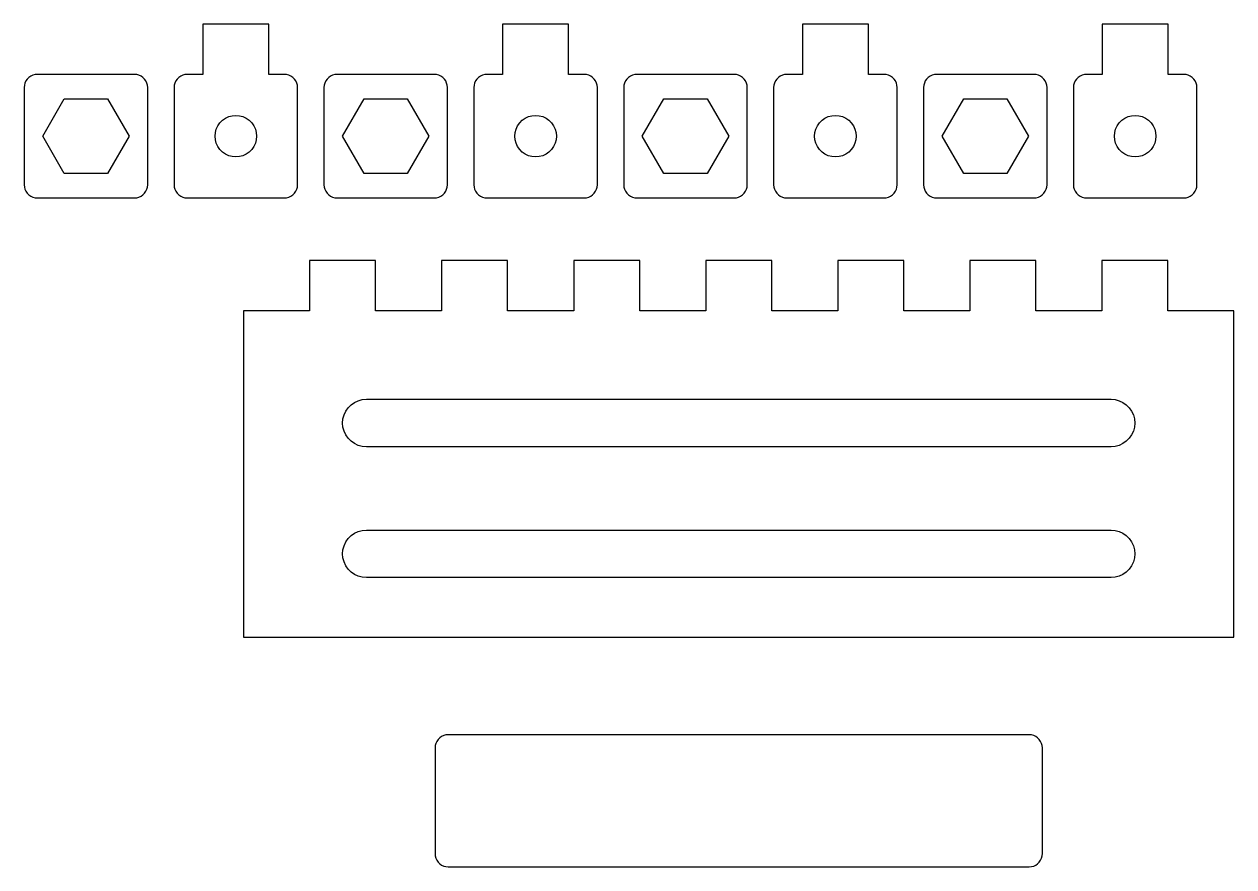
# Model space of a CAD drawing. Header units: metres. Extents: x -55 to 408, y -340 to 55.
# Drawn here: x -54.1 to 37.5, y -323.7 to -259.9 of the extents above; entities that cross this region are included whole.
import ezdxf

# ---------------------------------------------------------------- set-up
doc = ezdxf.new("R2010")
doc.units = ezdxf.units.M

msp = doc.modelspace()

# ---------------------------------------------------------------- linework, layer by layer
for p, q in [((-35.5888, -259.859), (-40.5888, -259.859)), ((-40.5888, -259.859), (-40.5888, -263.659)), ((-35.5888, -263.659), (-35.5888, -259.859)), ((-12.8827, -259.859), (-17.8827, -259.859)), ((-17.8827, -259.859), (-17.8827, -263.659)), ((-12.8827, -263.659), (-12.8827, -259.859)), ((9.82346, -259.859), (4.82346, -259.859)), ((4.82346, -259.859), (4.82346, -263.659)), ((9.82346, -263.659), (9.82346, -259.859)), ((32.5296, -259.859), (27.5296, -259.859)), ((27.5296, -259.859), (27.5296, -263.659)), ((32.5296, -263.659), (32.5296, -259.859)), ((-53.6184, -263.793), (-53.7612, -263.893)), ((-53.4604, -263.72), (-53.6184, -263.793)), ((-53.2921, -263.674), (-53.4604, -263.72)), ((-53.1184, -263.659), (-53.2921, -263.674)), ((-45.7654, -263.659), (-53.1184, -263.659)), ((-45.5917, -263.674), (-45.7654, -263.659)), ((-45.4233, -263.72), (-45.5917, -263.674)), ((-45.2654, -263.793), (-45.4233, -263.72)), ((-45.1226, -263.893), (-45.2654, -263.793)), ((-42.2654, -263.793), (-42.4081, -263.893)), ((-42.1074, -263.72), (-42.2654, -263.793)), ((-41.939, -263.674), (-42.1074, -263.72)), ((-41.7654, -263.659), (-41.939, -263.674)), ((-40.5888, -263.659), (-41.7654, -263.659)), ((-34.4123, -263.659), (-35.5888, -263.659)), ((-34.2386, -263.674), (-34.4123, -263.659)), ((-34.0703, -263.72), (-34.2386, -263.674)), ((-33.9123, -263.793), (-34.0703, -263.72)), ((-33.7695, -263.893), (-33.9123, -263.793)), ((-30.9123, -263.793), (-31.0551, -263.893)), ((-30.7543, -263.72), (-30.9123, -263.793)), ((-30.5859, -263.674), (-30.7543, -263.72)), ((-30.4123, -263.659), (-30.5859, -263.674)), ((-23.0592, -263.659), (-30.4123, -263.659)), ((-22.8856, -263.674), (-23.0592, -263.659)), ((-22.7172, -263.72), (-22.8856, -263.674)), ((-22.5592, -263.793), (-22.7172, -263.72)), ((-22.4164, -263.893), (-22.5592, -263.793)), ((-19.5592, -263.793), (-19.702, -263.893)), ((-19.4012, -263.72), (-19.5592, -263.793)), ((-19.2328, -263.674), (-19.4012, -263.72)), ((-19.0592, -263.659), (-19.2328, -263.674)), ((-17.8827, -263.659), (-19.0592, -263.659)), ((-11.7061, -263.659), (-12.8827, -263.659)), ((-11.5325, -263.674), (-11.7061, -263.659)), ((-11.3641, -263.72), (-11.5325, -263.674)), ((-11.2061, -263.793), (-11.3641, -263.72)), ((-11.0634, -263.893), (-11.2061, -263.793)), ((-8.20613, -263.793), (-8.34892, -263.893)), ((-8.04816, -263.72), (-8.20613, -263.793)), ((-7.87978, -263.674), (-8.04816, -263.72)), ((-7.70613, -263.659), (-7.87978, -263.674)), ((-0.35307, -263.659), (-7.70613, -263.659)), ((-0.17943, -263.674), (-0.35307, -263.659)), ((-0.01105, -263.72), (-0.17943, -263.674)), ((0.14691, -263.793), (-0.01105, -263.72)), ((0.2897, -263.893), (0.14691, -263.793)), ((3.14693, -263.793), (3.00414, -263.893)), ((3.3049, -263.72), (3.14693, -263.793)), ((3.47328, -263.674), (3.3049, -263.72)), ((3.64693, -263.659), (3.47328, -263.674)), ((4.82346, -263.659), (3.64693, -263.659)), ((11, -263.659), (9.82346, -263.659)), ((11.1736, -263.674), (11, -263.659)), ((11.342, -263.72), (11.1736, -263.674)), ((11.5, -263.793), (11.342, -263.72)), ((11.6428, -263.893), (11.5, -263.793)), ((14.5, -263.793), (14.3572, -263.893)), ((14.658, -263.72), (14.5, -263.793)), ((14.8264, -263.674), (14.658, -263.72)), ((15, -263.659), (14.8264, -263.674)), ((22.3531, -263.659), (15, -263.659)), ((22.5267, -263.674), (22.3531, -263.659)), ((22.6951, -263.72), (22.5267, -263.674)), ((22.8531, -263.793), (22.6951, -263.72)), ((22.9958, -263.893), (22.8531, -263.793)), ((25.8531, -263.793), (25.7103, -263.893)), ((26.011, -263.72), (25.8531, -263.793)), ((26.1794, -263.674), (26.011, -263.72)), ((26.3531, -263.659), (26.1794, -263.674)), ((27.5296, -263.659), (26.3531, -263.659)), ((33.7061, -263.659), (32.5296, -263.659)), ((33.8798, -263.674), (33.7061, -263.659)), ((34.0482, -263.72), (33.8798, -263.674)), ((34.2061, -263.793), (34.0482, -263.72)), ((34.3489, -263.893), (34.2061, -263.793)), ((-54.1032, -264.486), (-54.1184, -264.659)), ((-54.1184, -264.659), (-54.1184, -272.012)), ((-54.0581, -264.317), (-54.1032, -264.486)), ((-53.9845, -264.159), (-54.0581, -264.317)), ((-53.8845, -264.016), (-53.9845, -264.159)), ((-53.7612, -263.893), (-53.8845, -264.016)), ((-44.9993, -264.016), (-45.1226, -263.893)), ((-44.8993, -264.159), (-44.9993, -264.016)), ((-44.8257, -264.317), (-44.8993, -264.159)), ((-44.7806, -264.486), (-44.8257, -264.317)), ((-44.7654, -264.659), (-44.7806, -264.486)), ((-44.7654, -272.012), (-44.7654, -264.659)), ((-42.7502, -264.486), (-42.7654, -264.659)), ((-42.7654, -264.659), (-42.7654, -272.012)), ((-42.705, -264.317), (-42.7502, -264.486)), ((-42.6314, -264.159), (-42.705, -264.317)), ((-42.5314, -264.016), (-42.6314, -264.159)), ((-42.4081, -263.893), (-42.5314, -264.016)), ((-33.6462, -264.016), (-33.7695, -263.893)), ((-33.5463, -264.159), (-33.6462, -264.016)), ((-33.4726, -264.317), (-33.5463, -264.159)), ((-33.4275, -264.486), (-33.4726, -264.317)), ((-33.4123, -264.659), (-33.4275, -264.486)), ((-33.4123, -272.012), (-33.4123, -264.659)), ((-31.3971, -264.486), (-31.4123, -264.659)), ((-31.4123, -264.659), (-31.4123, -272.012)), ((-31.352, -264.317), (-31.3971, -264.486)), ((-31.2783, -264.159), (-31.352, -264.317)), ((-31.1783, -264.016), (-31.2783, -264.159)), ((-31.0551, -263.893), (-31.1783, -264.016)), ((-22.2932, -264.016), (-22.4164, -263.893)), ((-22.1932, -264.159), (-22.2932, -264.016)), ((-22.1195, -264.317), (-22.1932, -264.159)), ((-22.0744, -264.486), (-22.1195, -264.317)), ((-22.0592, -264.659), (-22.0744, -264.486)), ((-22.0592, -272.012), (-22.0592, -264.659)), ((-20.044, -264.486), (-20.0592, -264.659)), ((-20.0592, -264.659), (-20.0592, -272.012)), ((-19.9989, -264.317), (-20.044, -264.486)), ((-19.9252, -264.159), (-19.9989, -264.317)), ((-19.8253, -264.016), (-19.9252, -264.159)), ((-19.702, -263.893), (-19.8253, -264.016)), ((-10.9401, -264.016), (-11.0634, -263.893)), ((-10.8401, -264.159), (-10.9401, -264.016)), ((-10.7664, -264.317), (-10.8401, -264.159)), ((-10.7213, -264.486), (-10.7664, -264.317)), ((-10.7061, -264.659), (-10.7213, -264.486)), ((-10.7061, -272.012), (-10.7061, -264.659)), ((-8.69093, -264.486), (-8.70613, -264.659)), ((-8.70613, -264.659), (-8.70613, -272.012)), ((-8.64583, -264.317), (-8.69093, -264.486)), ((-8.57216, -264.159), (-8.64583, -264.317)), ((-8.47218, -264.016), (-8.57216, -264.159)), ((-8.34892, -263.893), (-8.47218, -264.016)), ((0.41296, -264.016), (0.2897, -263.893)), ((0.51294, -264.159), (0.41296, -264.016)), ((0.58661, -264.317), (0.51294, -264.159)), ((0.63171, -264.486), (0.58661, -264.317)), ((0.64691, -264.659), (0.63171, -264.486)), ((0.64691, -272.012), (0.64691, -264.659)), ((2.66212, -264.486), (2.64693, -264.659)), ((2.64693, -264.659), (2.64693, -272.012)), ((2.70723, -264.317), (2.66212, -264.486)), ((2.7809, -264.159), (2.70723, -264.317)), ((2.88087, -264.016), (2.7809, -264.159)), ((3.00414, -263.893), (2.88087, -264.016)), ((11.766, -264.016), (11.6428, -263.893)), ((11.866, -264.159), (11.766, -264.016)), ((11.9397, -264.317), (11.866, -264.159)), ((11.9848, -264.486), (11.9397, -264.317)), ((12, -264.659), (11.9848, -264.486)), ((12, -272.012), (12, -264.659)), ((14.0152, -264.486), (14, -264.659)), ((14, -264.659), (14, -272.012)), ((14.0603, -264.317), (14.0152, -264.486)), ((14.134, -264.159), (14.0603, -264.317)), ((14.2339, -264.016), (14.134, -264.159)), ((14.3572, -263.893), (14.2339, -264.016)), ((23.1191, -264.016), (22.9958, -263.893)), ((23.2191, -264.159), (23.1191, -264.016)), ((23.2928, -264.317), (23.2191, -264.159)), ((23.3379, -264.486), (23.2928, -264.317)), ((23.3531, -264.659), (23.3379, -264.486)), ((23.3531, -272.012), (23.3531, -264.659)), ((25.3683, -264.486), (25.3531, -264.659)), ((25.3531, -264.659), (25.3531, -272.012)), ((25.4134, -264.317), (25.3683, -264.486)), ((25.487, -264.159), (25.4134, -264.317)), ((25.587, -264.016), (25.487, -264.159)), ((25.7103, -263.893), (25.587, -264.016)), ((34.4722, -264.016), (34.3489, -263.893)), ((34.5722, -264.159), (34.4722, -264.016)), ((34.6458, -264.317), (34.5722, -264.159)), ((34.6909, -264.486), (34.6458, -264.317)), ((34.7061, -264.659), (34.6909, -264.486)), ((34.7061, -272.012), (34.7061, -264.659)), ((-52.7155, -268.336), (-51.0787, -265.501)), ((-51.0787, -265.501), (-47.8051, -265.501)), ((-47.8051, -265.501), (-46.1683, -268.336)), ((-30.0093, -268.336), (-28.3725, -265.501)), ((-28.3725, -265.501), (-25.099, -265.501)), ((-25.099, -265.501), (-23.4622, -268.336)), ((-7.30318, -268.336), (-5.66638, -265.501)), ((-5.66638, -265.501), (-2.39282, -265.501)), ((-2.39282, -265.501), (-0.75603, -268.336)), ((15.403, -268.336), (17.0397, -265.501)), ((17.0397, -265.501), (20.3133, -265.501)), ((20.3133, -265.501), (21.9501, -268.336)), ((-39.4528, -267.548), (-39.2953, -267.323)), ((-39.2953, -267.323), (-39.1012, -267.129)), ((-39.1012, -267.129), (-38.8763, -266.972)), ((-38.8763, -266.972), (-38.6275, -266.856)), ((-38.6275, -266.856), (-38.3623, -266.785)), ((-38.3623, -266.785), (-38.0888, -266.761)), ((-38.0888, -266.761), (-37.8153, -266.785)), ((-37.8153, -266.785), (-37.5501, -266.856)), ((-37.5501, -266.856), (-37.3013, -266.972)), ((-37.3013, -266.972), (-37.0764, -267.129)), ((-37.0764, -267.129), (-36.8823, -267.323)), ((-36.8823, -267.323), (-36.7248, -267.548)), ((-16.7467, -267.548), (-16.5892, -267.323)), ((-16.5892, -267.323), (-16.3951, -267.129)), ((-16.3951, -267.129), (-16.1702, -266.972)), ((-16.1702, -266.972), (-15.9214, -266.856)), ((-15.9214, -266.856), (-15.6562, -266.785)), ((-15.6562, -266.785), (-15.3827, -266.761)), ((-15.3827, -266.761), (-15.1092, -266.785)), ((-15.1092, -266.785), (-14.844, -266.856)), ((-14.844, -266.856), (-14.5952, -266.972)), ((-14.5952, -266.972), (-14.3703, -267.129)), ((-14.3703, -267.129), (-14.1762, -267.323)), ((-14.1762, -267.323), (-14.0187, -267.548)), ((5.95947, -267.548), (6.11694, -267.323)), ((6.11694, -267.323), (6.31107, -267.129)), ((6.31107, -267.129), (6.53596, -266.972)), ((6.53596, -266.972), (6.78477, -266.856)), ((6.78477, -266.856), (7.04997, -266.785)), ((7.04997, -266.785), (7.32346, -266.761)), ((7.32346, -266.761), (7.59694, -266.785)), ((7.59694, -266.785), (7.86214, -266.856)), ((7.86214, -266.856), (8.11095, -266.972)), ((8.11095, -266.972), (8.33585, -267.129)), ((8.33585, -267.129), (8.52997, -267.323)), ((8.52997, -267.323), (8.68744, -267.548)), ((28.6656, -267.548), (28.8231, -267.323)), ((28.8231, -267.323), (29.0172, -267.129)), ((29.0172, -267.129), (29.2421, -266.972)), ((29.2421, -266.972), (29.4909, -266.856)), ((29.4909, -266.856), (29.7561, -266.785)), ((29.7561, -266.785), (30.0296, -266.761)), ((30.0296, -266.761), (30.3031, -266.785)), ((30.3031, -266.785), (30.5683, -266.856)), ((30.5683, -266.856), (30.8171, -266.972)), ((30.8171, -266.972), (31.042, -267.129)), ((31.042, -267.129), (31.2361, -267.323)), ((31.2361, -267.323), (31.3936, -267.548)), ((-51.0787, -271.171), (-52.7155, -268.336)), ((-46.1683, -268.336), (-47.8051, -271.171)), ((-39.6638, -268.336), (-39.6399, -268.062)), ((-39.6399, -268.609), (-39.6638, -268.336)), ((-39.6399, -268.062), (-39.5688, -267.797)), ((-39.5688, -267.797), (-39.4528, -267.548)), ((-36.7248, -267.548), (-36.6088, -267.797)), ((-36.6088, -267.797), (-36.5378, -268.062)), ((-36.5378, -268.062), (-36.5138, -268.336)), ((-36.5138, -268.336), (-36.5378, -268.609)), ((-28.3725, -271.171), (-30.0093, -268.336)), ((-23.4622, -268.336), (-25.099, -271.171)), ((-16.9577, -268.336), (-16.9337, -268.062)), ((-16.9337, -268.609), (-16.9577, -268.336)), ((-16.9337, -268.062), (-16.8627, -267.797)), ((-16.8627, -267.797), (-16.7467, -267.548)), ((-14.0187, -267.548), (-13.9027, -267.797)), ((-13.9027, -267.797), (-13.8316, -268.062)), ((-13.8316, -268.062), (-13.8077, -268.336)), ((-13.8077, -268.336), (-13.8316, -268.609)), ((-5.66638, -271.171), (-7.30318, -268.336)), ((-0.75603, -268.336), (-2.39282, -271.171)), ((5.74846, -268.336), (5.77238, -268.062)), ((5.77238, -268.609), (5.74846, -268.336)), ((5.77238, -268.062), (5.84344, -267.797)), ((5.84344, -267.797), (5.95947, -267.548)), ((8.68744, -267.548), (8.80347, -267.797)), ((8.80347, -267.797), (8.87453, -268.062)), ((8.87453, -268.062), (8.89845, -268.336)), ((8.89845, -268.336), (8.87453, -268.609)), ((17.0397, -271.171), (15.403, -268.336)), ((21.9501, -268.336), (20.3133, -271.171)), ((28.4546, -268.336), (28.4785, -268.062)), ((28.4785, -268.609), (28.4546, -268.336)), ((28.4785, -268.062), (28.5496, -267.797)), ((28.5496, -267.797), (28.6656, -267.548)), ((31.3936, -267.548), (31.5096, -267.797)), ((31.5096, -267.797), (31.5807, -268.062)), ((31.5807, -268.062), (31.6046, -268.336)), ((31.6046, -268.336), (31.5807, -268.609)), ((-39.5688, -268.874), (-39.6399, -268.609)), ((-39.4528, -269.123), (-39.5688, -268.874)), ((-39.2953, -269.348), (-39.4528, -269.123)), ((-39.1012, -269.542), (-39.2953, -269.348)), ((-36.8823, -269.348), (-37.0764, -269.542)), ((-36.7248, -269.123), (-36.8823, -269.348)), ((-36.6088, -268.874), (-36.7248, -269.123)), ((-36.5378, -268.609), (-36.6088, -268.874)), ((-16.8627, -268.874), (-16.9337, -268.609)), ((-16.7467, -269.123), (-16.8627, -268.874)), ((-16.5892, -269.348), (-16.7467, -269.123)), ((-16.3951, -269.542), (-16.5892, -269.348)), ((-14.1762, -269.348), (-14.3703, -269.542)), ((-14.0187, -269.123), (-14.1762, -269.348)), ((-13.9027, -268.874), (-14.0187, -269.123)), ((-13.8316, -268.609), (-13.9027, -268.874)), ((5.84344, -268.874), (5.77238, -268.609)), ((5.95947, -269.123), (5.84344, -268.874)), ((6.11694, -269.348), (5.95947, -269.123)), ((6.31107, -269.542), (6.11694, -269.348)), ((8.52997, -269.348), (8.33585, -269.542)), ((8.68744, -269.123), (8.52997, -269.348)), ((8.80347, -268.874), (8.68744, -269.123)), ((8.87453, -268.609), (8.80347, -268.874)), ((28.5496, -268.874), (28.4785, -268.609)), ((28.6656, -269.123), (28.5496, -268.874)), ((28.8231, -269.348), (28.6656, -269.123)), ((29.0172, -269.542), (28.8231, -269.348)), ((31.2361, -269.348), (31.042, -269.542)), ((31.3936, -269.123), (31.2361, -269.348)), ((31.5096, -268.874), (31.3936, -269.123)), ((31.5807, -268.609), (31.5096, -268.874)), ((-38.8763, -269.7), (-39.1012, -269.542)), ((-38.6275, -269.816), (-38.8763, -269.7)), ((-38.3623, -269.887), (-38.6275, -269.816)), ((-38.0888, -269.911), (-38.3623, -269.887)), ((-37.8153, -269.887), (-38.0888, -269.911)), ((-37.5501, -269.816), (-37.8153, -269.887)), ((-37.3013, -269.7), (-37.5501, -269.816)), ((-37.0764, -269.542), (-37.3013, -269.7)), ((-16.1702, -269.7), (-16.3951, -269.542)), ((-15.9214, -269.816), (-16.1702, -269.7)), ((-15.6562, -269.887), (-15.9214, -269.816)), ((-15.3827, -269.911), (-15.6562, -269.887)), ((-15.1092, -269.887), (-15.3827, -269.911)), ((-14.844, -269.816), (-15.1092, -269.887)), ((-14.5952, -269.7), (-14.844, -269.816)), ((-14.3703, -269.542), (-14.5952, -269.7)), ((6.53596, -269.7), (6.31107, -269.542)), ((6.78477, -269.816), (6.53596, -269.7)), ((7.04997, -269.887), (6.78477, -269.816)), ((7.32346, -269.911), (7.04997, -269.887)), ((7.59694, -269.887), (7.32346, -269.911)), ((7.86214, -269.816), (7.59694, -269.887)), ((8.11095, -269.7), (7.86214, -269.816)), ((8.33585, -269.542), (8.11095, -269.7)), ((29.2421, -269.7), (29.0172, -269.542)), ((29.4909, -269.816), (29.2421, -269.7)), ((29.7561, -269.887), (29.4909, -269.816)), ((30.0296, -269.911), (29.7561, -269.887)), ((30.3031, -269.887), (30.0296, -269.911)), ((30.5683, -269.816), (30.3031, -269.887)), ((30.8171, -269.7), (30.5683, -269.816)), ((31.042, -269.542), (30.8171, -269.7)), ((-47.8051, -271.171), (-51.0787, -271.171)), ((-25.099, -271.171), (-28.3725, -271.171)), ((-2.39282, -271.171), (-5.66638, -271.171)), ((20.3133, -271.171), (17.0397, -271.171)), ((-54.1184, -272.012), (-54.1032, -272.186)), ((-44.7806, -272.186), (-44.7654, -272.012)), ((-42.7654, -272.012), (-42.7502, -272.186)), ((-33.4275, -272.186), (-33.4123, -272.012)), ((-31.4123, -272.012), (-31.3971, -272.186)), ((-22.0744, -272.186), (-22.0592, -272.012)), ((-20.0592, -272.012), (-20.044, -272.186)), ((-10.7213, -272.186), (-10.7061, -272.012)), ((-8.70613, -272.012), (-8.69093, -272.186)), ((0.63171, -272.186), (0.64691, -272.012)), ((2.64693, -272.012), (2.66212, -272.186)), ((11.9848, -272.186), (12, -272.012)), ((14, -272.012), (14.0152, -272.186)), ((23.3379, -272.186), (23.3531, -272.012)), ((25.3531, -272.012), (25.3683, -272.186)), ((34.6909, -272.186), (34.7061, -272.012)), ((-54.1032, -272.186), (-54.0581, -272.354)), ((-54.0581, -272.354), (-53.9845, -272.512)), ((-53.9845, -272.512), (-53.8845, -272.655)), ((-53.8845, -272.655), (-53.7612, -272.778)), ((-53.7612, -272.778), (-53.6184, -272.878)), ((-53.6184, -272.878), (-53.4604, -272.952)), ((-53.4604, -272.952), (-53.2921, -272.997)), ((-53.2921, -272.997), (-53.1184, -273.012)), ((-53.1184, -273.012), (-45.7654, -273.012)), ((-45.7654, -273.012), (-45.5917, -272.997)), ((-45.5917, -272.997), (-45.4233, -272.952)), ((-45.4233, -272.952), (-45.2654, -272.878)), ((-45.2654, -272.878), (-45.1226, -272.778)), ((-45.1226, -272.778), (-44.9993, -272.655)), ((-44.9993, -272.655), (-44.8993, -272.512)), ((-44.8993, -272.512), (-44.8257, -272.354)), ((-44.8257, -272.354), (-44.7806, -272.186)), ((-42.7502, -272.186), (-42.705, -272.354)), ((-42.705, -272.354), (-42.6314, -272.512)), ((-42.6314, -272.512), (-42.5314, -272.655)), ((-42.5314, -272.655), (-42.4081, -272.778)), ((-42.4081, -272.778), (-42.2654, -272.878)), ((-42.2654, -272.878), (-42.1074, -272.952)), ((-42.1074, -272.952), (-41.939, -272.997)), ((-41.939, -272.997), (-41.7654, -273.012)), ((-41.7654, -273.012), (-34.4123, -273.012)), ((-34.4123, -273.012), (-34.2386, -272.997)), ((-34.2386, -272.997), (-34.0703, -272.952)), ((-34.0703, -272.952), (-33.9123, -272.878)), ((-33.9123, -272.878), (-33.7695, -272.778)), ((-33.7695, -272.778), (-33.6462, -272.655)), ((-33.6462, -272.655), (-33.5463, -272.512)), ((-33.5463, -272.512), (-33.4726, -272.354)), ((-33.4726, -272.354), (-33.4275, -272.186)), ((-31.3971, -272.186), (-31.352, -272.354)), ((-31.352, -272.354), (-31.2783, -272.512)), ((-31.2783, -272.512), (-31.1783, -272.655)), ((-31.1783, -272.655), (-31.0551, -272.778)), ((-31.0551, -272.778), (-30.9123, -272.878)), ((-30.9123, -272.878), (-30.7543, -272.952)), ((-30.7543, -272.952), (-30.5859, -272.997)), ((-30.5859, -272.997), (-30.4123, -273.012)), ((-30.4123, -273.012), (-23.0592, -273.012)), ((-23.0592, -273.012), (-22.8856, -272.997)), ((-22.8856, -272.997), (-22.7172, -272.952)), ((-22.7172, -272.952), (-22.5592, -272.878)), ((-22.5592, -272.878), (-22.4164, -272.778)), ((-22.4164, -272.778), (-22.2932, -272.655)), ((-22.2932, -272.655), (-22.1932, -272.512)), ((-22.1932, -272.512), (-22.1195, -272.354)), ((-22.1195, -272.354), (-22.0744, -272.186)), ((-20.044, -272.186), (-19.9989, -272.354)), ((-19.9989, -272.354), (-19.9252, -272.512)), ((-19.9252, -272.512), (-19.8253, -272.655)), ((-19.8253, -272.655), (-19.702, -272.778)), ((-19.702, -272.778), (-19.5592, -272.878)), ((-19.5592, -272.878), (-19.4012, -272.952)), ((-19.4012, -272.952), (-19.2328, -272.997)), ((-19.2328, -272.997), (-19.0592, -273.012)), ((-19.0592, -273.012), (-11.7061, -273.012)), ((-11.7061, -273.012), (-11.5325, -272.997)), ((-11.5325, -272.997), (-11.3641, -272.952)), ((-11.3641, -272.952), (-11.2061, -272.878)), ((-11.2061, -272.878), (-11.0634, -272.778)), ((-11.0634, -272.778), (-10.9401, -272.655)), ((-10.9401, -272.655), (-10.8401, -272.512)), ((-10.8401, -272.512), (-10.7664, -272.354)), ((-10.7664, -272.354), (-10.7213, -272.186)), ((-8.69093, -272.186), (-8.64583, -272.354)), ((-8.64583, -272.354), (-8.57216, -272.512)), ((-8.57216, -272.512), (-8.47218, -272.655)), ((-8.47218, -272.655), (-8.34892, -272.778)), ((-8.34892, -272.778), (-8.20613, -272.878)), ((-8.20613, -272.878), (-8.04816, -272.952)), ((-8.04816, -272.952), (-7.87978, -272.997)), ((-7.87978, -272.997), (-7.70613, -273.012)), ((-7.70613, -273.012), (-0.35307, -273.012)), ((-0.35307, -273.012), (-0.17943, -272.997)), ((-0.17943, -272.997), (-0.01105, -272.952)), ((-0.01105, -272.952), (0.14691, -272.878)), ((0.14691, -272.878), (0.2897, -272.778)), ((0.2897, -272.778), (0.41296, -272.655)), ((0.41296, -272.655), (0.51294, -272.512)), ((0.51294, -272.512), (0.58661, -272.354)), ((0.58661, -272.354), (0.63171, -272.186)), ((2.66212, -272.186), (2.70723, -272.354)), ((2.70723, -272.354), (2.7809, -272.512)), ((2.7809, -272.512), (2.88087, -272.655)), ((2.88087, -272.655), (3.00414, -272.778)), ((3.00414, -272.778), (3.14693, -272.878)), ((3.14693, -272.878), (3.3049, -272.952)), ((3.3049, -272.952), (3.47328, -272.997)), ((3.47328, -272.997), (3.64693, -273.012)), ((3.64693, -273.012), (11, -273.012)), ((11, -273.012), (11.1736, -272.997)), ((11.1736, -272.997), (11.342, -272.952)), ((11.342, -272.952), (11.5, -272.878)), ((11.5, -272.878), (11.6428, -272.778)), ((11.6428, -272.778), (11.766, -272.655)), ((11.766, -272.655), (11.866, -272.512)), ((11.866, -272.512), (11.9397, -272.354)), ((11.9397, -272.354), (11.9848, -272.186)), ((14.0152, -272.186), (14.0603, -272.354)), ((14.0603, -272.354), (14.134, -272.512)), ((14.134, -272.512), (14.2339, -272.655)), ((14.2339, -272.655), (14.3572, -272.778)), ((14.3572, -272.778), (14.5, -272.878)), ((14.5, -272.878), (14.658, -272.952)), ((14.658, -272.952), (14.8264, -272.997)), ((14.8264, -272.997), (15, -273.012)), ((15, -273.012), (22.3531, -273.012)), ((22.3531, -273.012), (22.5267, -272.997)), ((22.5267, -272.997), (22.6951, -272.952)), ((22.6951, -272.952), (22.8531, -272.878)), ((22.8531, -272.878), (22.9958, -272.778)), ((22.9958, -272.778), (23.1191, -272.655)), ((23.1191, -272.655), (23.2191, -272.512)), ((23.2191, -272.512), (23.2928, -272.354)), ((23.2928, -272.354), (23.3379, -272.186)), ((25.3683, -272.186), (25.4134, -272.354)), ((25.4134, -272.354), (25.487, -272.512)), ((25.487, -272.512), (25.587, -272.655)), ((25.587, -272.655), (25.7103, -272.778)), ((25.7103, -272.778), (25.8531, -272.878)), ((25.8531, -272.878), (26.011, -272.952)), ((26.011, -272.952), (26.1794, -272.997)), ((26.1794, -272.997), (26.3531, -273.012)), ((26.3531, -273.012), (33.7061, -273.012)), ((33.7061, -273.012), (33.8798, -272.997)), ((33.8798, -272.997), (34.0482, -272.952)), ((34.0482, -272.952), (34.2061, -272.878)), ((34.2061, -272.878), (34.3489, -272.778)), ((34.3489, -272.778), (34.4722, -272.655)), ((34.4722, -272.655), (34.5722, -272.512)), ((34.5722, -272.512), (34.6458, -272.354)), ((34.6458, -272.354), (34.6909, -272.186)), ((-27.5, -277.759), (-32.5, -277.759)), ((-32.5, -277.759), (-32.5, -281.559)), ((-27.5, -281.559), (-27.5, -277.759)), ((-17.5, -277.759), (-22.5, -277.759)), ((-22.5, -277.759), (-22.5, -281.559)), ((-17.5, -281.559), (-17.5, -277.759)), ((-7.5, -277.759), (-12.5, -277.759)), ((-12.5, -277.759), (-12.5, -281.559)), ((-7.5, -281.559), (-7.5, -277.759)), ((-2.49998, -277.759), (-2.5, -281.559)), ((2.5, -277.759), (-2.49998, -277.759)), ((2.49998, -281.559), (2.5, -277.759)), ((12.5, -277.759), (7.5, -277.759)), ((7.5, -277.759), (7.5, -281.559)), ((12.5, -281.559), (12.5, -277.759)), ((22.5, -277.759), (17.5, -277.759)), ((17.5, -277.759), (17.5, -281.559)), ((22.5, -281.559), (22.5, -277.759)), ((32.5, -277.759), (27.5, -277.759)), ((27.5, -277.759), (27.5, -281.559)), ((32.5, -281.559), (32.5, -277.759)), ((-32.5, -281.559), (-37.5, -281.559)), ((-37.5, -281.559), (-37.5, -306.259)), ((-22.5, -281.559), (-27.5, -281.559)), ((-12.5, -281.559), (-17.5, -281.559)), ((-2.5, -281.559), (-7.5, -281.559)), ((7.5, -281.559), (2.49998, -281.559)), ((17.5, -281.559), (12.5, -281.559)), ((27.5, -281.559), (22.5, -281.559)), ((37.5, -281.559), (32.5, -281.559)), ((37.5, -306.259), (37.5, -281.559)), ((-29.357, -288.68), (-29.1, -288.5)), ((-29.1, -288.5), (-28.8156, -288.368)), ((-28.8156, -288.368), (-28.5126, -288.287)), ((-28.5126, -288.287), (-28.2, -288.259)), ((-28.2, -288.259), (28.2, -288.259)), ((28.2, -288.259), (28.5126, -288.287)), ((28.5126, -288.287), (28.8156, -288.368)), ((28.8156, -288.368), (29.1, -288.5)), ((29.1, -288.5), (29.357, -288.68)), ((-29.9726, -289.747), (-29.8914, -289.444)), ((-29.8914, -289.444), (-29.7588, -289.159)), ((-29.7588, -289.159), (-29.5789, -288.902)), ((-29.5789, -288.902), (-29.357, -288.68)), ((29.357, -288.68), (29.5789, -288.902)), ((29.5789, -288.902), (29.7588, -289.159)), ((29.7588, -289.159), (29.8914, -289.444)), ((29.8914, -289.444), (29.9726, -289.747)), ((-30, -290.059), (-29.9726, -289.747)), ((-29.9726, -290.372), (-30, -290.059)), ((-29.8914, -290.675), (-29.9726, -290.372)), ((29.9726, -290.372), (29.8914, -290.675)), ((29.9726, -289.747), (30, -290.059)), ((30, -290.059), (29.9726, -290.372)), ((-29.7588, -290.959), (-29.8914, -290.675)), ((-29.5789, -291.216), (-29.7588, -290.959)), ((-29.357, -291.438), (-29.5789, -291.216)), ((29.5789, -291.216), (29.357, -291.438)), ((29.7588, -290.959), (29.5789, -291.216)), ((29.8914, -290.675), (29.7588, -290.959)), ((-29.1, -291.618), (-29.357, -291.438)), ((-28.8156, -291.751), (-29.1, -291.618)), ((-28.5126, -291.832), (-28.8156, -291.751)), ((-28.2, -291.859), (-28.5126, -291.832)), ((28.2, -291.859), (-28.2, -291.859)), ((28.5126, -291.832), (28.2, -291.859)), ((28.8156, -291.751), (28.5126, -291.832)), ((29.1, -291.618), (28.8156, -291.751)), ((29.357, -291.438), (29.1, -291.618)), ((-29.5789, -298.802), (-29.357, -298.58)), ((-29.357, -298.58), (-29.1, -298.4)), ((-29.1, -298.4), (-28.8156, -298.268)), ((-28.8156, -298.268), (-28.5126, -298.187)), ((-28.5126, -298.187), (-28.2, -298.159)), ((-28.2, -298.159), (28.2, -298.159)), ((28.2, -298.159), (28.5125, -298.187)), ((28.5125, -298.187), (28.8156, -298.268)), ((28.8156, -298.268), (29.1, -298.4)), ((29.1, -298.4), (29.357, -298.58)), ((29.357, -298.58), (29.5789, -298.802)), ((-29.9726, -299.647), (-29.8914, -299.344)), ((-29.8914, -299.344), (-29.7588, -299.059)), ((-29.7588, -299.059), (-29.5789, -298.802)), ((29.5789, -298.802), (29.7588, -299.059)), ((29.7588, -299.059), (29.8914, -299.344)), ((29.8914, -299.344), (29.9726, -299.647)), ((-30, -299.959), (-29.9726, -299.647)), ((-29.9726, -300.272), (-30, -299.959)), ((-29.8914, -300.575), (-29.9726, -300.272)), ((29.9726, -300.272), (29.8914, -300.575)), ((29.9726, -299.647), (30, -299.959)), ((30, -299.959), (29.9726, -300.272)), ((-29.7588, -300.859), (-29.8914, -300.575)), ((-29.5789, -301.116), (-29.7588, -300.859)), ((-29.357, -301.338), (-29.5789, -301.116)), ((-29.1, -301.518), (-29.357, -301.338)), ((29.357, -301.338), (29.1, -301.518)), ((29.5789, -301.116), (29.357, -301.338)), ((29.7588, -300.859), (29.5789, -301.116)), ((29.8914, -300.575), (29.7588, -300.859)), ((-28.8156, -301.651), (-29.1, -301.518)), ((-28.5126, -301.732), (-28.8156, -301.651)), ((-28.2, -301.759), (-28.5126, -301.732)), ((28.2, -301.759), (-28.2, -301.759)), ((28.5125, -301.732), (28.2, -301.759)), ((28.8156, -301.651), (28.5125, -301.732)), ((29.1, -301.518), (28.8156, -301.651)), ((-37.5, -306.259), (37.5, -306.259)), ((-22.866, -314.159), (-22.9397, -314.317)), ((-22.766, -314.016), (-22.866, -314.159)), ((-22.6428, -313.893), (-22.766, -314.016)), ((-22.5, -313.793), (-22.6428, -313.893)), ((-22.342, -313.72), (-22.5, -313.793)), ((-22.1736, -313.674), (-22.342, -313.72)), ((-22, -313.659), (-22.1736, -313.674)), ((22, -313.659), (-22, -313.659)), ((22.1736, -313.674), (22, -313.659)), ((22.342, -313.72), (22.1736, -313.674)), ((22.5, -313.793), (22.342, -313.72)), ((22.6428, -313.893), (22.5, -313.793)), ((22.766, -314.016), (22.6428, -313.893)), ((22.866, -314.159), (22.766, -314.016)), ((22.9397, -314.317), (22.866, -314.159)), ((-22.9848, -314.486), (-23, -314.659)), ((-23, -314.659), (-23, -322.659)), ((-22.9397, -314.317), (-22.9848, -314.486)), ((22.9848, -314.486), (22.9397, -314.317)), ((23, -314.659), (22.9848, -314.486)), ((23, -322.659), (23, -314.659)), ((-23, -322.659), (-22.9848, -322.833)), ((-22.9848, -322.833), (-22.9397, -323.001)), ((-22.9397, -323.001), (-22.866, -323.159)), ((-22.866, -323.159), (-22.766, -323.302)), ((-22.766, -323.302), (-22.6428, -323.425)), ((22.6428, -323.425), (22.766, -323.302)), ((22.766, -323.302), (22.866, -323.159)), ((22.866, -323.159), (22.9397, -323.001)), ((22.9397, -323.001), (22.9848, -322.833)), ((22.9848, -322.833), (23, -322.659)), ((-22.6428, -323.425), (-22.5, -323.525)), ((-22.5, -323.525), (-22.342, -323.599)), ((-22.342, -323.599), (-22.1736, -323.644)), ((-22.1736, -323.644), (-22, -323.659)), ((-22, -323.659), (22, -323.659)), ((22, -323.659), (22.1736, -323.644)), ((22.1736, -323.644), (22.342, -323.599)), ((22.342, -323.599), (22.5, -323.525)), ((22.5, -323.525), (22.6428, -323.425))]:
    msp.add_line(p, q)

doc.saveas('drawing.dxf')
